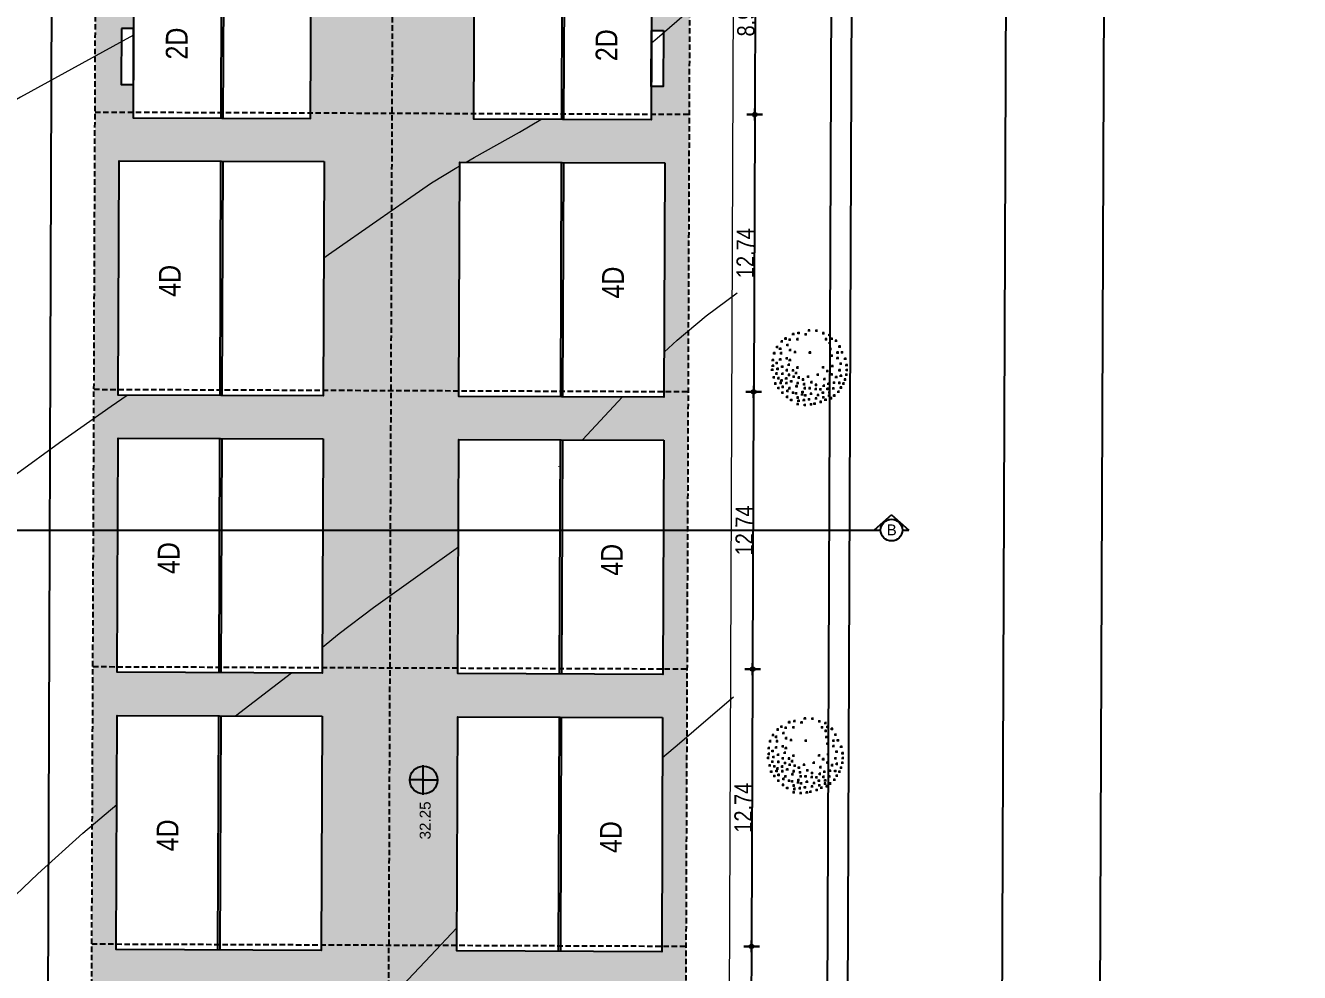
# Model space of a CAD drawing. Header units: inches. Extents: x 203 to 1065, y -1127 to 921.
# Drawn here: x 620.7 to 679.2, y 730.5 to 774 of the extents above; entities that cross this region are included whole.
import ezdxf

# ---------------------------------------------------------------- set-up
doc = ezdxf.new("R2010")
doc.units = ezdxf.units.IN
doc.header["$MEASUREMENT"] = 0
doc.header["$PDMODE"] = 35
doc.linetypes.add('DASHED2', pattern=[0.375, 0.25, -0.125])
for name, color, linetype in [('calle', 3, 'Continuous'), ('COTAS', 7, 'Continuous'), ('Cumbreras', 140, 'Continuous'), ('CURVAS', 32, 'Continuous'), ('D2', 40, 'Continuous'), ('D4', 210, 'Continuous'), ('P-035', 3, 'Continuous'), ('Vegetación', 102, 'Continuous')]:
    doc.layers.add(name, color=color, linetype=linetype)
doc.layers.add('Limite terrenos', color=2, linetype='DASHED2', transparency=0.4)
doc.styles.add('COVINFUNSAN', font='arial.ttf', dxfattribs={"height": 0.5})
doc.styles.add('TECHNICLITE', font='techl___.ttf')
doc.dimstyles.new('1-100', dxfattribs={"dimscale": 0, "dimtxt": 0.09, "dimasz": 0.03, "dimexe": 0.12, "dimexo": 0.2, "dimgap": 0.005, "dimtad": 3, "dimzin": 0, "dimdsep": 46, "dimtxsty": 'TECHNICLITE', "dimblk1": 'COTA', "dimblk2": 'COTA', "dimsah": 1, "dimcen": 2.5, "dimse1": 1, "dimse2": 1, "dimclrd": 7, "dimclre": 7, "dimclrt": 7, "dimadec": 0, "dimazin": 0, "dimtfac": 1, "dimtdec": 6, "dimtmove": 2, "dimatfit": 3, "dimldrblk": 'COTA', "dimfxl": 1, "dimtolj": 1, "dimtzin": 0, "dimarcsym": 0})

# ---------------------------------------------------------------- blocks, each defined once
blk = doc.blocks.new('RB13')
for p, q in [((-0.095, 0.4938), (-0.095, 0.4627)), ((0.0013, 0.4967), (0.0013, 0.4655)), ((-0.0794, 0.4783), (-0.1105, 0.4783)), ((0.0169, 0.4811), (-0.0143, 0.4811)), ((-0.1827, 0.4598), (-0.1827, 0.4287)), ((0.1343, 0.4627), (0.1343, 0.4315)), ((-0.1671, 0.4443), (-0.1983, 0.4443)), ((0.0437, 0.4457), (0.0437, 0.4145)), ((0.1499, 0.4471), (0.1187, 0.4471)), ((0.2022, 0.4485), (0.2022, 0.4173)), ((-0.2619, 0.4372), (-0.2619, 0.406)), ((0.0593, 0.4301), (0.0281, 0.4301)), ((0.2178, 0.4329), (0.1866, 0.4329)), ((-0.2463, 0.4216), (-0.2775, 0.4216)), ((0.3013, 0.3918), (0.3013, 0.3607)), ((-0.2874, 0.389), (-0.2874, 0.3578)), ((-0.2167, 0.3833), (-0.2167, 0.3522)), ((0.1484, 0.3833), (0.1484, 0.3522)), ((0.2475, 0.3777), (0.2475, 0.3465)), ((0.3168, 0.3762), (0.2857, 0.3762)), ((-0.344, 0.3635), (-0.344, 0.3323)), ((-0.2718, 0.3734), (-0.303, 0.3734)), ((-0.2011, 0.3677), (-0.2322, 0.3677)), ((0.164, 0.3677), (0.1328, 0.3677)), ((0.2631, 0.3621), (0.2319, 0.3621)), ((-0.3284, 0.3479), (-0.3596, 0.3479)), ((0.3494, 0.355), (0.3494, 0.3238)), ((-0.2648, 0.338), (-0.2648, 0.3068)), ((0.365, 0.3394), (0.3338, 0.3394)), ((-0.2492, 0.3224), (-0.2803, 0.3224)), ((0.2758, 0.3097), (0.2758, 0.2785)), ((0.2914, 0.2941), (0.2602, 0.2941)), ((-0.3893, 0.2898), (-0.3893, 0.2587)), ((0.4088, 0.2842), (0.4088, 0.253)), ((-0.3737, 0.2742), (-0.4049, 0.2742)), ((0.3692, 0.2615), (0.3692, 0.2303)), ((0.4244, 0.2686), (0.3932, 0.2686)), ((-0.2733, 0.2587), (-0.2733, 0.2275)), ((0.2418, 0.2445), (0.2418, 0.2133)), ((0.3848, 0.2459), (0.3536, 0.2459)), ((-0.2577, 0.2431), (-0.2888, 0.2431)), ((0.2574, 0.2289), (0.2262, 0.2289)), ((-0.4204, 0.2162), (-0.4204, 0.185)), ((-0.3638, 0.2133), (-0.3638, 0.1822)), ((-0.0101, 0.2133), (-0.0101, 0.1822)), ((0.1796, 0.219), (0.1796, 0.1878)), ((-0.4048, 0.2006), (-0.436, 0.2006)), ((-0.3482, 0.1977), (-0.3794, 0.1977)), ((0.0055, 0.1977), (-0.0256, 0.1977)), ((0.1951, 0.2034), (0.164, 0.2034)), ((0.3579, 0.2048), (0.3579, 0.1737)), ((0.4456, 0.2048), (0.4456, 0.1737)), ((0.3734, 0.1892), (0.3423, 0.1892)), ((0.4612, 0.1892), (0.43, 0.1892)), ((-0.2874, 0.1737), (-0.2874, 0.1425)), ((-0.2718, 0.1581), (-0.303, 0.1581)), ((-0.4629, 0.134), (-0.4629, 0.1028)), ((-0.3638, 0.1425), (-0.3638, 0.1113)), ((0.2843, 0.1397), (0.2843, 0.1085)), ((-0.4473, 0.1184), (-0.4785, 0.1184)), ((-0.3482, 0.1269), (-0.3794, 0.1269)), ((0.2447, 0.117), (0.2447, 0.0858)), ((0.2999, 0.1241), (0.2687, 0.1241)), ((0.3692, 0.1255), (0.3692, 0.0943)), ((0.4626, 0.117), (0.4626, 0.0858)), ((0.2602, 0.1014), (0.2291, 0.1014)), ((0.3848, 0.1099), (0.3536, 0.1099)), ((0.4782, 0.1014), (0.447, 0.1014)), ((-0.4034, 0.0717), (-0.4034, 0.0405)), ((0.4145, 0.0802), (0.4145, 0.049)), ((-0.4799, 0.0518), (-0.4799, 0.0207)), ((-0.3879, 0.0561), (-0.419, 0.0561)), ((0.2588, 0.0575), (0.2588, 0.0263)), ((0.43, 0.0646), (0.3989, 0.0646)), ((-0.4643, 0.0362), (-0.4954, 0.0362)), ((-0.2959, 0.0405), (-0.2959, 0.0093)), ((0.2744, 0.0419), (0.2432, 0.0419)), ((0.4626, 0.0433), (0.4626, 0.0122)), ((-0.2803, 0.0249), (-0.3115, 0.0249)), ((-0.1799, 0.0235), (-0.1799, -0.0077)), ((0.1484, 0.0207), (0.1484, -0.0105)), ((0.3593, 0.0164), (0.3281, 0.0164)), ((0.3437, 0.032), (0.3437, 0.0008)), ((0.4782, 0.0277), (0.447, 0.0277)), ((-0.1643, 0.0079), (-0.1954, 0.0079)), ((0.164, 0.0051), (0.1328, 0.0051)), ((0.4031, 0.0037), (0.4031, -0.0275)), ((-0.4827, -0.0105), (-0.4827, -0.0417)), ((-0.3893, -0.0133), (-0.3893, -0.0445)), ((0.205, -0.0162), (0.205, -0.0473)), ((0.2843, -0.0133), (0.2843, -0.0445)), ((0.4187, -0.0119), (0.3876, -0.0119)), ((0.4711, -0.0077), (0.4711, -0.0388)), ((-0.4671, -0.0261), (-0.4983, -0.0261)), ((-0.3737, -0.0289), (-0.4049, -0.0289)), ((-0.2336, -0.0247), (-0.2336, -0.0558)), ((0.2206, -0.0318), (0.1895, -0.0318)), ((0.2999, -0.0289), (0.2687, -0.0289)), ((0.4866, -0.0233), (0.4555, -0.0233)), ((-0.218, -0.0403), (-0.2492, -0.0403)), ((0.1654, -0.0502), (0.1654, -0.0813)), ((0.3409, -0.0587), (0.3409, -0.0898)), ((0.4173, -0.0558), (0.4173, -0.087)), ((-0.477, -0.07), (-0.477, -0.1012)), ((-0.2874, -0.0672), (-0.2874, -0.0983)), ((-0.1119, -0.07), (-0.1119, -0.1012)), ((0.181, -0.0658), (0.1498, -0.0658)), ((0.256, -0.0728), (0.256, -0.104)), ((0.3565, -0.0743), (0.3253, -0.0743)), ((0.4329, -0.0714), (0.4017, -0.0714)), ((-0.4614, -0.0856), (-0.4926, -0.0856)), ((-0.4063, -0.0842), (-0.4063, -0.1153)), ((-0.2718, -0.0828), (-0.303, -0.0828)), ((-0.0964, -0.0856), (-0.1275, -0.0856)), ((0.0126, -0.0955), (0.0126, -0.1267)), ((0.1965, -0.0955), (0.1965, -0.1267)), ((0.2716, -0.0884), (0.2404, -0.0884)), ((-0.3907, -0.0998), (-0.4219, -0.0998)), ((-0.3468, -0.1012), (-0.3468, -0.1323)), ((0.0282, -0.1111), (-0.003, -0.1111)), ((0.1315, -0.1068), (0.1315, -0.138)), ((0.2121, -0.1111), (0.181, -0.1111)), ((0.4513, -0.104), (0.4513, -0.1352)), ((-0.3313, -0.1168), (-0.3624, -0.1168)), ((-0.1968, -0.1267), (-0.1968, -0.1578)), ((0.147, -0.1224), (0.1159, -0.1224)), ((0.2928, -0.1182), (0.2928, -0.1493)), ((0.3918, -0.1153), (0.3918, -0.1465)), ((0.4668, -0.1196), (0.4357, -0.1196)), ((-0.46, -0.1323), (-0.46, -0.1635)), ((-0.1813, -0.1423), (-0.2124, -0.1423)), ((0.0777, -0.1323), (0.0777, -0.1635)), ((0.3084, -0.1338), (0.2772, -0.1338)), ((0.3522, -0.1437), (0.3522, -0.1748)), ((0.4074, -0.1309), (0.3762, -0.1309)), ((-0.4445, -0.1479), (-0.4756, -0.1479)), ((0.0933, -0.1479), (0.0621, -0.1479)), ((0.2277, -0.155), (0.2277, -0.1862)), ((0.3678, -0.1593), (0.3366, -0.1593)), ((-0.3865, -0.1748), (-0.3865, -0.206)), ((-0.3185, -0.172), (-0.3185, -0.2032)), ((-0.0299, -0.1663), (-0.0299, -0.1975)), ((0.1456, -0.1777), (0.1456, -0.2088)), ((0.2433, -0.1706), (0.2121, -0.1706)), ((0.2899, -0.1777), (0.2899, -0.2088)), ((0.3635, -0.1748), (0.3635, -0.206)), ((-0.4402, -0.1833), (-0.4402, -0.2145)), ((-0.3709, -0.1904), (-0.402, -0.1904)), ((-0.303, -0.1876), (-0.3341, -0.1876)), ((-0.2478, -0.1862), (-0.2478, -0.2173)), ((-0.0143, -0.1819), (-0.0454, -0.1819)), ((0.0635, -0.1918), (0.0635, -0.223)), ((0.1612, -0.1933), (0.13, -0.1933)), ((0.3055, -0.1933), (0.2744, -0.1933)), ((0.3791, -0.1904), (0.3479, -0.1904)), ((0.4314, -0.1833), (0.4314, -0.2145)), ((-0.4246, -0.1989), (-0.4558, -0.1989)), ((-0.2322, -0.2018), (-0.2634, -0.2018)), ((-0.1883, -0.2117), (-0.1883, -0.2429)), ((-0.0893, -0.2003), (-0.0893, -0.2315)), ((0.0791, -0.2074), (0.0479, -0.2074)), ((0.447, -0.1989), (0.4159, -0.1989)), ((-0.1728, -0.2273), (-0.2039, -0.2273)), ((-0.0737, -0.2159), (-0.1049, -0.2159)), ((0.1598, -0.2173), (0.1598, -0.2485)), ((0.338, -0.2258), (0.338, -0.257)), ((-0.4063, -0.2344), (-0.4063, -0.2655)), ((-0.0072, -0.2429), (-0.0072, -0.274)), ((0.055, -0.2429), (0.055, -0.274)), ((0.1753, -0.2329), (0.1442, -0.2329)), ((0.2503, -0.2429), (0.2503, -0.274)), ((0.3536, -0.2414), (0.3225, -0.2414)), ((0.3918, -0.24), (0.3918, -0.2712)), ((-0.3907, -0.2499), (-0.4219, -0.2499)), ((-0.31, -0.2457), (-0.31, -0.2769)), ((-0.2365, -0.2514), (-0.2365, -0.2825)), ((-0.1459, -0.257), (-0.1459, -0.2882)), ((-0.0865, -0.2542), (-0.0865, -0.2854)), ((0.0084, -0.2584), (-0.0228, -0.2584)), ((0.0706, -0.2584), (0.0395, -0.2584)), ((0.2659, -0.2584), (0.2347, -0.2584)), ((0.4074, -0.2556), (0.3762, -0.2556)), ((-0.2945, -0.2613), (-0.3256, -0.2613)), ((-0.2209, -0.2669), (-0.252, -0.2669)), ((-0.1303, -0.2726), (-0.1615, -0.2726)), ((-0.0709, -0.2698), (-0.102, -0.2698)), ((0.2758, -0.2769), (0.2758, -0.308)), ((-0.3751, -0.2882), (-0.3751, -0.3194)), ((0.0833, -0.291), (0.0833, -0.3222)), ((0.2914, -0.2924), (0.2602, -0.2924)), ((-0.3596, -0.3038), (-0.3907, -0.3038)), ((-0.2591, -0.2967), (-0.2591, -0.3279)), ((-0.177, -0.2995), (-0.177, -0.3307)), ((0.0989, -0.3066), (0.0678, -0.3066)), ((0.1654, -0.308), (0.1654, -0.3392)), ((0.205, -0.2995), (0.205, -0.3307)), ((0.3409, -0.2995), (0.3409, -0.3307)), ((-0.2435, -0.3123), (-0.2747, -0.3123)), ((-0.1614, -0.3151), (-0.1926, -0.3151)), ((-0.0242, -0.3137), (-0.0242, -0.3449)), ((0.089, -0.3222), (0.089, -0.3534)), ((0.181, -0.3236), (0.1498, -0.3236)), ((0.2206, -0.3151), (0.1895, -0.3151)), ((0.3565, -0.3151), (0.3253, -0.3151)), ((-0.3214, -0.3364), (-0.3214, -0.3675)), ((-0.2563, -0.3364), (-0.2563, -0.3675)), ((-0.1148, -0.3307), (-0.1148, -0.3619)), ((-0.0086, -0.3293), (-0.0398, -0.3293)), ((0.0494, -0.3335), (0.0494, -0.3647)), ((0.1046, -0.3378), (0.0734, -0.3378)), ((-0.3058, -0.3519), (-0.3369, -0.3519)), ((-0.2407, -0.3519), (-0.2719, -0.3519)), ((-0.0992, -0.3463), (-0.1304, -0.3463)), ((0.065, -0.3491), (0.0338, -0.3491)), ((0.2814, -0.3534), (0.2814, -0.3845)), ((-0.2789, -0.3704), (-0.2789, -0.4015)), ((-0.1671, -0.3746), (-0.1983, -0.3746)), ((-0.1827, -0.359), (-0.1827, -0.3902)), ((-0.0893, -0.3732), (-0.0893, -0.4044)), ((0.1456, -0.3619), (0.1456, -0.393)), ((0.297, -0.3689), (0.2659, -0.3689)), ((-0.2633, -0.3859), (-0.2945, -0.3859)), ((-0.211, -0.3902), (-0.211, -0.4214)), ((-0.0737, -0.3888), (-0.1049, -0.3888)), ((0.0013, -0.3845), (0.0013, -0.4157)), ((0.1612, -0.3774), (0.13, -0.3774)), ((-0.1954, -0.4058), (-0.2266, -0.4058)), ((0.0169, -0.4001), (-0.0143, -0.4001)), ((0.0664, -0.3959), (0.0664, -0.427)), ((0.1343, -0.4044), (0.1343, -0.4355)), ((0.2277, -0.393), (0.2277, -0.4242)), ((-0.1487, -0.4185), (-0.1487, -0.4497)), ((0.0819, -0.4114), (0.0508, -0.4114)), ((0.1499, -0.4199), (0.1187, -0.4199)), ((0.2433, -0.4086), (0.2121, -0.4086)), ((-0.1331, -0.4341), (-0.1643, -0.4341)), ((-0.0695, -0.4412), (-0.0695, -0.4724)), ((-0.0242, -0.4497), (-0.0242, -0.4809)), ((0.1456, -0.4469), (0.1456, -0.478)), ((-0.0539, -0.4568), (-0.0851, -0.4568)), ((-0.0086, -0.4653), (-0.0398, -0.4653)), ((0.055, -0.4582), (0.055, -0.4894)), ((0.1612, -0.4624), (0.13, -0.4624)), ((0.0706, -0.4738), (0.0395, -0.4738))]:
    blk.add_line(p, q)
blk = doc.blocks.new('52312494')
at = {"xscale": 10, "zscale": 10}
blk.add_blockref('RB13', (0.076, -0.047), dxfattribs=at)
blk = doc.blocks.new('ARBOL39')
at = {"xscale": 0.15, "yscale": 1.5, "zscale": 0.15}
blk.add_blockref('52312494', (0, 0), dxfattribs=at)
blk = doc.blocks.new('COTA')
h = blk.add_hatch(color=256)
edge = h.paths.add_edge_path()
edge.add_arc((0, 0), 0.5, 0, 360)
for p, q in [((-1.5, 0), (1.5, 0)), ((0, 2), (0, -2))]:
    blk.add_line(p, q)
blk.add_circle((0, 0), 0.5)
blk = doc.blocks.new('*D164')
at = {"layer": 'COTAS', "color": 7, "lineweight": -2, "transparency": 16777216}
blk.add_line((654.219, 778.705), (654.186, 770.111), dxfattribs=at)
at = {"layer": 'Defpoints', "color": 0, "transparency": 16777216}
for p in [(651.222, 778.897), (651.188, 769.942), (654.186, 769.931)]:
    blk.add_point(p, dxfattribs=at)
at = {"layer": 'COTAS', "color": 7, "lineweight": -2, "transparency": 16777216, "xscale": 0.18, "yscale": 0.18, "zscale": 0.18}
for p, rotation in [((654.22, 778.885), 89.7797954084303), ((654.186, 769.931), 269.7797954084303)]:
    blk.add_blockref('COTA', p, dxfattribs=dict(at, rotation=rotation))
at = {"layer": 'COTAS', "color": 7, "transparency": 16777216, "insert": (653.787, 774.41), "char_height": 0.8, "attachment_point": 5, "rotation": 89.7798, "style": 'TECHNICLITE'}
blk.add_mtext('\\A1;8.96', dxfattribs=at)
blk = doc.blocks.new('*D165')
at = {"layer": 'COTAS', "color": 7, "lineweight": -2, "transparency": 16777216}
blk.add_line((654.185, 769.751), (654.137, 757.373), dxfattribs=at)
at = {"layer": 'Defpoints', "color": 0, "transparency": 16777216}
for p in [(651.188, 769.942), (651.139, 757.204), (654.137, 757.193)]:
    blk.add_point(p, dxfattribs=at)
at = {"layer": 'COTAS', "color": 7, "lineweight": -2, "transparency": 16777216, "xscale": 0.18, "yscale": 0.18, "zscale": 0.18}
for p, rotation in [((654.186, 769.931), 89.7797954084299), ((654.137, 757.193), 269.7797954084299)]:
    blk.add_blockref('COTA', p, dxfattribs=dict(at, rotation=rotation))
at = {"layer": 'COTAS', "color": 7, "transparency": 16777216, "insert": (653.75, 763.563), "char_height": 0.8, "attachment_point": 5, "rotation": 89.7798, "style": 'TECHNICLITE'}
blk.add_mtext('\\A1;12.74', dxfattribs=at)
blk = doc.blocks.new('*D166')
at = {"layer": 'COTAS', "color": 7, "lineweight": -2, "transparency": 16777216}
blk.add_line((654.136, 757.013), (654.088, 744.635), dxfattribs=at)
at = {"layer": 'Defpoints', "color": 0, "transparency": 16777216}
for p in [(651.139, 757.204), (651.09, 744.467), (654.088, 744.455)]:
    blk.add_point(p, dxfattribs=at)
at = {"layer": 'COTAS', "color": 7, "lineweight": -2, "transparency": 16777216, "xscale": 0.18, "yscale": 0.18, "zscale": 0.18}
for p, rotation in [((654.137, 757.193), 89.7797954084304), ((654.088, 744.455), 269.7797954084304)]:
    blk.add_blockref('COTA', p, dxfattribs=dict(at, rotation=rotation))
at = {"layer": 'COTAS', "color": 7, "transparency": 16777216, "insert": (653.701, 750.826), "char_height": 0.8, "attachment_point": 5, "rotation": 89.7798, "style": 'TECHNICLITE'}
blk.add_mtext('\\A1;12.74', dxfattribs=at)
blk = doc.blocks.new('*D167')
at = {"layer": 'COTAS', "color": 7, "lineweight": -2, "transparency": 16777216}
blk.add_line((654.087, 744.275), (654.039, 731.898), dxfattribs=at)
at = {"layer": 'Defpoints', "color": 0, "transparency": 16777216}
for p in [(651.09, 744.467), (651.041, 731.729), (654.039, 731.718)]:
    blk.add_point(p, dxfattribs=at)
at = {"layer": 'COTAS', "color": 7, "lineweight": -2, "transparency": 16777216, "xscale": 0.18, "yscale": 0.18, "zscale": 0.18}
for p, rotation in [((654.088, 744.455), 89.77979540842937), ((654.039, 731.718), 269.7797954084294)]:
    blk.add_blockref('COTA', p, dxfattribs=dict(at, rotation=rotation))
at = {"layer": 'COTAS', "color": 7, "transparency": 16777216, "insert": (653.652, 738.088), "char_height": 0.8, "attachment_point": 5, "rotation": 89.7798, "style": 'TECHNICLITE'}
blk.add_mtext('\\A1;12.74', dxfattribs=at)
blk = doc.blocks.new('*D168')
at = {"layer": 'COTAS', "color": 7, "lineweight": -2, "transparency": 16777216}
blk.add_line((654.038, 731.538), (653.99, 719.16), dxfattribs=at)
at = {"layer": 'Defpoints', "color": 0, "transparency": 16777216}
for p in [(651.041, 731.729), (650.992, 718.992), (653.99, 718.98)]:
    blk.add_point(p, dxfattribs=at)
at = {"layer": 'COTAS', "color": 7, "lineweight": -2, "transparency": 16777216, "xscale": 0.18, "yscale": 0.18, "zscale": 0.18}
for p, rotation in [((654.039, 731.718), 89.77979540843135), ((653.99, 718.98), 269.7797954084314)]:
    blk.add_blockref('COTA', p, dxfattribs=dict(at, rotation=rotation))
at = {"layer": 'COTAS', "color": 7, "transparency": 16777216, "insert": (653.603, 725.351), "char_height": 0.8, "attachment_point": 5, "rotation": 89.7798, "style": 'TECHNICLITE'}
blk.add_mtext('\\A1;12.74', dxfattribs=at)
blk = doc.blocks.new('*D120')
at = {"layer": 'COTAS', "color": 7, "lineweight": -2, "transparency": 16777216}
blk.add_line((658.094, 632.301), (658.74, 800.224), dxfattribs=at)
at = {"layer": 'Defpoints', "color": 0, "transparency": 16777216}
for p in [(652.585, 800.428), (658.74, 800.404), (651.938, 632.145)]:
    blk.add_point(p, dxfattribs=at)
at = {"layer": 'COTAS', "color": 7, "lineweight": -2, "transparency": 16777216, "xscale": 0.18, "yscale": 0.18, "zscale": 0.18}
for p, rotation in [((658.74, 800.404), 89.77979540843003), ((658.094, 632.121), 269.7797954084301)]:
    blk.add_blockref('COTA', p, dxfattribs=dict(at, rotation=rotation))
at = {"layer": 'COTAS', "color": 7, "transparency": 16777216, "insert": (658.002, 716.264), "char_height": 0.8, "attachment_point": 5, "rotation": 89.7798, "style": 'TECHNICLITE'}
blk.add_mtext('\\A1;168.28', dxfattribs=at)
blk = doc.blocks.new('A$C70AF2EE4')
at = {"layer": 'Cumbreras'}
for p, q in [((-10.756, 4.755), (0, 4.755)), ((-10.756, 4.655), (0, 4.655))]:
    blk.add_line(p, q, dxfattribs=at)
at = {"layer": 'D4'}
blk.add_lwpolyline([(-10.756, 0), (0, 0), (0, 9.413), (-10.756, 9.413)], close=True, dxfattribs=at)
blk = doc.blocks.new('A$C662B019F')
at = {"layer": 'Cumbreras'}
for p, q in [((-6.898, 4.674), (0, 4.674)), ((-6.898, 4.574), (0, 4.574))]:
    blk.add_line(p, q, dxfattribs=at)
at = {"layer": 'D2'}
for points in [[(-6.898, 0.553), (0, 0.553), (0, 8.695), (-6.898, 8.695)], [(-4.107, 0), (-1.529, 0), (-1.529, 0.553), (-4.107, 0.553)]]:
    blk.add_lwpolyline(points, close=True, dxfattribs=at)

msp = doc.modelspace()

# ---------------------------------------------------------------- hatches: boundary and pattern name
at = {"layer": 'COTAS', "true_color": 0x939598}
h = msp.add_hatch(color=252, dxfattribs=at)
h.dxf.hatch_style = 1
h.paths.add_polyline_path([(638.348, 739.363), (638.963, 739.363), (638.963, 739.996, 0.405924)])
h.paths.add_polyline_path([(638.963, 739.363), (638.963, 738.73, 0.007096), (638.981, 738.73, 0.414214), (639.614, 739.363)])
at = {"layer": 'Vegetación', "linetype": 'ByBlock'}
h = msp.add_hatch(dxfattribs=at)
h.set_pattern_fill('GRASS', color=256, scale=0.7, angle=90)
h.paths.add_polyline_path([(631.938, 647.167), (624.17, 647.197), (624.171, 647.454), (622.621, 647.46), (622.608, 644.101), (629.246, 644.101), (629.246, 635.959), (626.455, 635.959), (626.455, 635.406), (623.877, 635.406), (623.877, 635.959), (622.577, 635.959), (622.57, 634.255), (631.938, 634.22), (631.938, 635.959), (631.679, 635.959), (631.679, 644.101), (631.938, 644.101)])
h.paths.add_polyline_path([(641.254, 647.131), (639.28, 647.139), (639.281, 647.396), (634.853, 647.413), (634.852, 647.156), (631.938, 647.167), (631.938, 644.101), (638.577, 644.101), (638.577, 635.959), (635.786, 635.959), (635.786, 635.406), (633.208, 635.406), (633.208, 635.959), (631.938, 635.959), (631.938, 634.22), (641.254, 634.185), (641.254, 635.959), (640.995, 635.959), (640.995, 644.101), (641.254, 644.101)])
h.paths.add_polyline_path([(650.717, 647.352), (649.962, 647.355), (649.961, 647.098), (641.254, 647.131), (641.254, 644.101), (647.893, 644.101), (647.893, 635.959), (645.102, 635.959), (645.102, 635.406), (642.524, 635.406), (642.524, 635.959), (641.254, 635.959), (641.254, 634.185), (647.666, 634.161, 0.414159), (650.677, 637.149)])
h.paths.add_polyline_path([(637.101, 656.36), (634.887, 656.368), (634.886, 656.111), (624.205, 656.152), (624.206, 656.409), (623.455, 656.412), (623.421, 647.457), (624.171, 647.454), (624.197, 654.077), (634.878, 654.036), (634.853, 647.413), (637.067, 647.405)])
h.paths.add_polyline_path([(637.136, 665.315), (634.922, 665.323), (634.921, 665.066), (624.239, 665.107), (624.24, 665.364), (623.49, 665.367), (623.455, 656.412), (624.206, 656.409), (624.231, 663.032), (634.913, 662.991), (634.887, 656.368), (637.101, 656.36)])
h.paths.add_polyline_path([(637.17, 674.269), (634.956, 674.278), (634.955, 674.021), (624.274, 674.062), (624.275, 674.319), (623.524, 674.322), (623.49, 665.367), (624.24, 665.364), (624.266, 671.987), (634.947, 671.946), (634.922, 665.323), (637.136, 665.315)])
h.paths.add_polyline_path([(637.204, 683.224), (634.991, 683.233), (634.99, 682.975), (624.308, 683.017), (624.309, 683.274), (623.559, 683.277), (623.524, 674.322), (624.275, 674.319), (624.3, 680.942), (634.982, 680.901), (634.956, 674.278), (637.17, 674.269)])
h.paths.add_polyline_path([(637.239, 692.179), (635.025, 692.188), (635.024, 691.93), (624.342, 691.971), (624.343, 692.229), (623.593, 692.232), (623.559, 683.277), (624.309, 683.274), (624.334, 689.897), (635.016, 689.856), (634.991, 683.233), (637.204, 683.224)])
h.paths.add_polyline_path([(637.273, 701.134), (635.059, 701.143), (635.059, 700.885), (624.377, 700.926), (624.378, 701.184), (623.628, 701.187), (623.593, 692.232), (624.343, 692.229), (624.369, 698.852), (635.051, 698.811), (635.025, 692.188), (637.239, 692.179)])
h.paths.add_polyline_path([(637.308, 710.089), (635.094, 710.098), (635.093, 709.84), (624.411, 709.881), (624.412, 710.139), (623.662, 710.142), (623.628, 701.187), (624.378, 701.184), (624.403, 707.807), (635.085, 707.766), (635.059, 701.143), (637.273, 701.134)])
h.paths.add_polyline_path([(637.342, 719.044), (634.229, 719.056), (634.228, 718.797), (624.815, 718.833), (624.816, 719.092), (623.696, 719.097), (623.662, 710.142), (624.412, 710.139), (624.438, 716.762), (635.119, 716.721), (635.094, 710.098), (637.308, 710.089)])
h.paths.add_polyline_path([(637.391, 731.782), (634.278, 731.794), (634.277, 731.535), (624.864, 731.571), (624.865, 731.83), (623.745, 731.834), (623.696, 719.097), (624.816, 719.092), (624.856, 729.589), (634.269, 729.553), (634.229, 719.056), (637.342, 719.044)])
h.paths.add_polyline_path([(637.44, 744.519), (634.327, 744.531), (634.326, 744.272), (624.913, 744.308), (624.914, 744.567), (623.794, 744.572), (623.745, 731.834), (624.865, 731.83), (624.905, 742.326), (634.318, 742.29), (634.278, 731.794), (637.391, 731.782)])
h.paths.add_polyline_path([(637.489, 757.257), (634.375, 757.269), (634.374, 757.01), (624.962, 757.046), (624.963, 757.305), (623.843, 757.309), (623.794, 744.572), (624.914, 744.567), (624.954, 755.064), (634.367, 755.028), (634.327, 744.531), (637.44, 744.519)])
h.paths.add_polyline_path([(637.538, 769.995), (633.789, 770.009), (633.788, 769.75), (625.646, 769.781), (625.647, 770.04), (623.892, 770.047), (623.843, 757.309), (624.963, 757.305), (625.003, 767.802), (634.416, 767.766), (634.375, 757.269), (637.489, 757.257)])
h.paths.add_polyline_path([(637.572, 778.949), (623.927, 779.002), (623.892, 770.047), (625.647, 770.04), (625.652, 771.31), (625.099, 771.312), (625.109, 773.89), (625.662, 773.888), (625.673, 776.679), (633.814, 776.648), (633.789, 770.009), (637.538, 769.995)])
h.paths.add_polyline_path([(641.312, 776.619), (649.454, 776.588), (649.444, 773.797), (649.997, 773.795), (649.987, 771.217), (649.434, 771.219), (649.429, 769.949), (651.188, 769.942), (651.222, 778.897), (637.572, 778.949), (637.538, 769.995), (641.287, 769.98)])
h.paths.add_polyline_path([(640.643, 767.742), (650.056, 767.705), (650.015, 757.209), (651.139, 757.204), (651.188, 769.942), (649.429, 769.949), (649.428, 769.69), (641.286, 769.721), (641.287, 769.98), (637.538, 769.995), (637.489, 757.257), (640.602, 757.245)])
h.paths.add_polyline_path([(640.594, 755.004), (650.007, 754.968), (649.966, 744.471), (651.09, 744.467), (651.139, 757.204), (650.015, 757.209), (650.014, 756.95), (640.601, 756.986), (640.602, 757.245), (637.489, 757.257), (637.44, 744.519), (640.553, 744.507)])
h.paths.add_polyline_path([(640.545, 742.266), (649.958, 742.23), (649.917, 731.734), (651.041, 731.729), (651.09, 744.467), (649.966, 744.471), (649.965, 744.212), (640.552, 744.248), (640.553, 744.507), (637.44, 744.519), (637.391, 731.782), (640.505, 731.77)])
h.paths.add_polyline_path([(640.496, 729.529), (649.909, 729.493), (649.868, 718.996), (650.992, 718.992), (651.041, 731.729), (649.917, 731.734), (649.916, 731.475), (640.504, 731.511), (640.505, 731.77), (637.391, 731.782), (637.342, 719.044), (640.456, 719.032)])
h.paths.add_polyline_path([(650.992, 718.992), (649.868, 718.996), (649.867, 718.737), (640.455, 718.773), (640.456, 719.032), (637.342, 719.044), (637.308, 710.089), (639.521, 710.081), (639.547, 716.704), (650.229, 716.663), (650.203, 710.04), (650.958, 710.037)])
h.paths.add_polyline_path([(639.512, 707.749), (650.194, 707.708), (650.169, 701.085), (650.923, 701.082), (650.958, 710.037), (650.203, 710.04), (650.202, 709.782), (639.52, 709.823), (639.521, 710.081), (637.308, 710.089), (637.273, 701.134), (639.487, 701.126)])
h.paths.add_polyline_path([(639.478, 698.794), (650.16, 698.753), (650.134, 692.13), (650.889, 692.127), (650.923, 701.082), (650.169, 701.085), (650.168, 700.827), (639.486, 700.868), (639.487, 701.126), (637.273, 701.134), (637.239, 692.179), (639.453, 692.171)])
h.paths.add_polyline_path([(639.444, 689.839), (650.125, 689.798), (650.1, 683.175), (650.854, 683.172), (650.889, 692.127), (650.134, 692.13), (650.133, 691.872), (639.452, 691.913), (639.453, 692.171), (637.239, 692.179), (637.204, 683.224), (639.418, 683.216)])
h.paths.add_polyline_path([(639.409, 680.884), (650.091, 680.843), (650.065, 674.22), (650.82, 674.217), (650.854, 683.172), (650.1, 683.175), (650.099, 682.917), (639.417, 682.958), (639.418, 683.216), (637.204, 683.224), (637.17, 674.269), (639.384, 674.261)])
h.paths.add_polyline_path([(639.375, 671.929), (650.056, 671.888), (650.031, 665.265), (650.785, 665.262), (650.82, 674.217), (650.065, 674.22), (650.064, 673.962), (639.383, 674.004), (639.384, 674.261), (637.17, 674.269), (637.136, 665.315), (639.349, 665.306)])
h.paths.add_polyline_path([(639.34, 662.974), (650.022, 662.933), (649.997, 656.31), (650.751, 656.307), (650.785, 665.262), (650.031, 665.265), (650.03, 665.008), (639.348, 665.049), (639.349, 665.306), (637.136, 665.315), (637.101, 656.36), (639.315, 656.351)])
h.paths.add_polyline_path([(639.306, 654.019), (649.988, 653.978), (649.962, 647.355), (650.717, 647.352), (650.751, 656.307), (649.997, 656.31), (649.996, 656.053), (639.314, 656.094), (639.315, 656.351), (637.101, 656.36), (637.067, 647.405), (639.281, 647.396)])

# ---------------------------------------------------------------- linework, layer by layer
at = {"layer": 'calle'}
msp.add_line((670.347, 811.404), (669.68, 637.748), dxfattribs=at)
at = {"layer": 'calle', "color": 4}
for p, q in [((657.177, 637.124), (657.779, 793.552)), ((621.351, 629.26), (621.915, 776.01))]:
    msp.add_line(p, q, dxfattribs=at)
msp.add_lwpolyline([(665.847, 811.406), (665.177, 637.094, 0.370627), (674.641, 627.557), (679.201, 627.54)], format="xyb", dxfattribs=at)
at = {"layer": 'COTAS', "color": 8}
for p, q in [((660.467, 751.545), (659.669, 750.842)), ((660.467, 751.545), (659.669, 750.842)), ((660.467, 751.545), (661.265, 750.842)), ((660.467, 751.545), (661.265, 750.842)), ((660.967, 750.842), (661.265, 750.842))]:
    msp.add_line(p, q, dxfattribs=at)
at = {"layer": 'COTAS', "color": 8, "linetype": 'ByBlock'}
for p in [(588.391, 750.842), (659.669, 750.842)]:
    msp.add_line(p, (659.967, 750.842), dxfattribs=at)
at = {"layer": 'COTAS'}
for p, q in [((638.963, 738.68), (638.963, 740.046)), ((638.963, 739.363), (638.298, 739.363)), ((638.963, 739.363), (639.664, 739.363))]:
    msp.add_line(p, q, dxfattribs=at)
at = {"layer": 'COTAS', "color": 8}
msp.add_circle((660.467, 750.842), 0.5, dxfattribs=at)
msp.add_circle((660.467, 750.842), 0.5, dxfattribs=at)
at = {"layer": 'COTAS'}
msp.add_circle((638.981, 739.363), 0.633, dxfattribs=at)
at = {"layer": 'CURVAS', "color": 41, "lineweight": 0}
for points in [[(649.441, 773.224), (649.605, 773.351), (650.942, 774.512), (652.173, 775.687), (653.213, 776.556)], [(641.308, 767.95), (643.386, 769.12), (644.359, 769.709)], [(634.399, 763.35), (634.62, 763.505), (636.983, 765.157), (638.386, 766.141), (639.348, 766.787), (640.51, 767.496), (640.642, 767.572)], [(640.939, 767.74), (641.308, 767.95)], [(605.129, 740.168), (605.56, 740.54), (607.019, 741.757), (608.101, 742.696), (608.873, 743.392), (609.492, 743.927), (609.966, 744.307), (610.443, 744.68), (611.552, 745.667), (613.361, 747.338), (615.786, 749.598), (618.145, 751.683), (620.292, 753.428), (622.257, 754.862), (624.635, 756.53), (625.37, 757.044)], [(649.951, 740.399), (650.73, 741.059), (652.044, 742.184), (653.207, 743.18)], [(634.255, 725.971), (635.887, 727.679), (637.747, 729.65), (639.291, 731.291), (640.501, 732.578), (640.508, 732.585)]]:
    msp.add_lwpolyline(points, dxfattribs=at)
at = {"layer": 'CURVAS', "lineweight": 0}
for points in [[(625.661, 773.573), (623.29, 772.273), (620.468, 770.729), (617.487, 768.981), (614.248, 766.907), (610.751, 764.51), (607.595, 762.281), (605.374, 760.715), (605.129, 760.543)], [(650.022, 759.009), (650.623, 759.569), (651.957, 760.678), (653.374, 761.744)], [(646.271, 754.982), (648.111, 756.957)], [(645.188, 753.753), (645.191, 753.756)], [(634.33, 745.459), (635.096, 746.093), (636.683, 747.287), (638.823, 748.82), (640.575, 750.066)], [(630.347, 742.306), (632.921, 744.278)], [(605.129, 718.857), (605.552, 719.299), (606.024, 719.78), (606.362, 720.125), (606.568, 720.333), (606.738, 720.505), (606.951, 720.72), (607.204, 720.976), (607.733, 721.508), (608.838, 722.613), (610.521, 724.295), (612.448, 726.22), (613.931, 727.705), (614.95, 728.728), (615.631, 729.418), (616.381, 730.193), (617.232, 731.085), (618.222, 732.12), (619.559, 733.434), (621.272, 735.046), (623.335, 736.923), (624.889, 738.241)]]:
    msp.add_lwpolyline(points, dxfattribs=at)
at = {"layer": 'Limite terrenos'}
for p, q in [((650.677, 637.149), (651.275, 792.547)), ((623.421, 647.457), (623.927, 779.002)), ((637.067, 647.405), (637.572, 778.949)), ((623.892, 770.047), (651.188, 769.942)), ((623.843, 757.309), (651.139, 757.204)), ((623.794, 744.572), (651.09, 744.467)), ((623.745, 731.834), (651.041, 731.729))]:
    msp.add_line(p, q, dxfattribs=at)
at = {"layer": 'P-035', "color": 3, "lineweight": 0}
msp.add_line((652.677, 637.142), (653.282, 794.539), dxfattribs=at)

# ---------------------------------------------------------------- block references
at = {"layer": 'D2', "rotation": 269.7797954084538}
msp.add_blockref('A$C662B019F', (625.093, 769.783), dxfattribs=at)
at = {"layer": 'D2', "xscale": -1, "rotation": 89.7797954083925}
msp.add_blockref('A$C662B019F', (649.981, 769.688), dxfattribs=at)
at = {"layer": 'D4', "xscale": -1, "rotation": 89.77979540839034}
for p in [(634.374, 757.01), (650.014, 756.95), (634.326, 744.272), (649.965, 744.212), (634.277, 731.535), (649.916, 731.475)]:
    msp.add_blockref('A$C70AF2EE4', p, dxfattribs=at)
at = {"layer": 'Vegetación', "xscale": -2.39420562439072, "yscale": 2.39420562439072, "zscale": 2.39420562439072}
for p in [(656.705, 758.459), (656.518, 740.633)]:
    msp.add_blockref('ARBOL39', p, dxfattribs=at)

# ---------------------------------------------------------------- texts
at = {"layer": 'COTAS'}
for s, height, style, p in [('2D', 1, 'TECHNICLITE', (628.143, 772.46)), ('2D', 1, 'TECHNICLITE', (647.879, 772.384)), ('4D', 1, 'TECHNICLITE', (627.822, 761.56)), ('4D', 1, 'TECHNICLITE', (648.176, 761.482)), ('4D', 1, 'TECHNICLITE', (627.773, 748.823)), ('4D', 1, 'TECHNICLITE', (648.127, 748.745)), ('32.25', 0.5, 'COVINFUNSAN', (639.301, 736.631)), ('4D', 1, 'TECHNICLITE', (627.724, 736.085)), ('4D', 1, 'TECHNICLITE', (648.078, 736.007))]:
    msp.add_text(s, height=height, rotation=90, dxfattribs=dict(at, style=style)).set_placement(p)
at = {"layer": 'COTAS', "color": 8, "style": 'COVINFUNSAN'}
msp.add_text('B', height=0.5, dxfattribs=at).set_placement((660.241, 750.602))

# ---------------------------------------------------------------- dimensions: what is measured, and where the dimension line sits
at = {"layer": 'COTAS'}
for p1, p2, distance, picture, middle in [((651.938, 632.145), (652.585, 800.428), -6.155, '*D120', (658.002, 716.264)), ((651.2222, 778.897), (651.1878, 769.9421), 2.9978, '*D164', (653.7873, 774.4096)), ((651.188, 769.942), (651.139, 757.204), 2.998, '*D165', (653.75, 763.563)), ((651.139, 757.204), (651.09, 744.467), 2.998, '*D166', (653.701, 750.826)), ((651.09, 744.467), (651.041, 731.729), 2.998, '*D167', (653.652, 738.088)), ((651.041, 731.729), (650.992, 718.992), 2.998, '*D168', (653.603, 725.351))]:
    dim = msp.add_aligned_dim(p1=p1, p2=p2, distance=distance, dimstyle='1-100', override={"dimscale": 1, "dimtxt": 0.8, "dimasz": 0.18}, dxfattribs=at)
    dim.commit()
    dim.dimension.update_dxf_attribs({"geometry": picture, "text_midpoint": middle})

doc.saveas('drawing.dxf')
